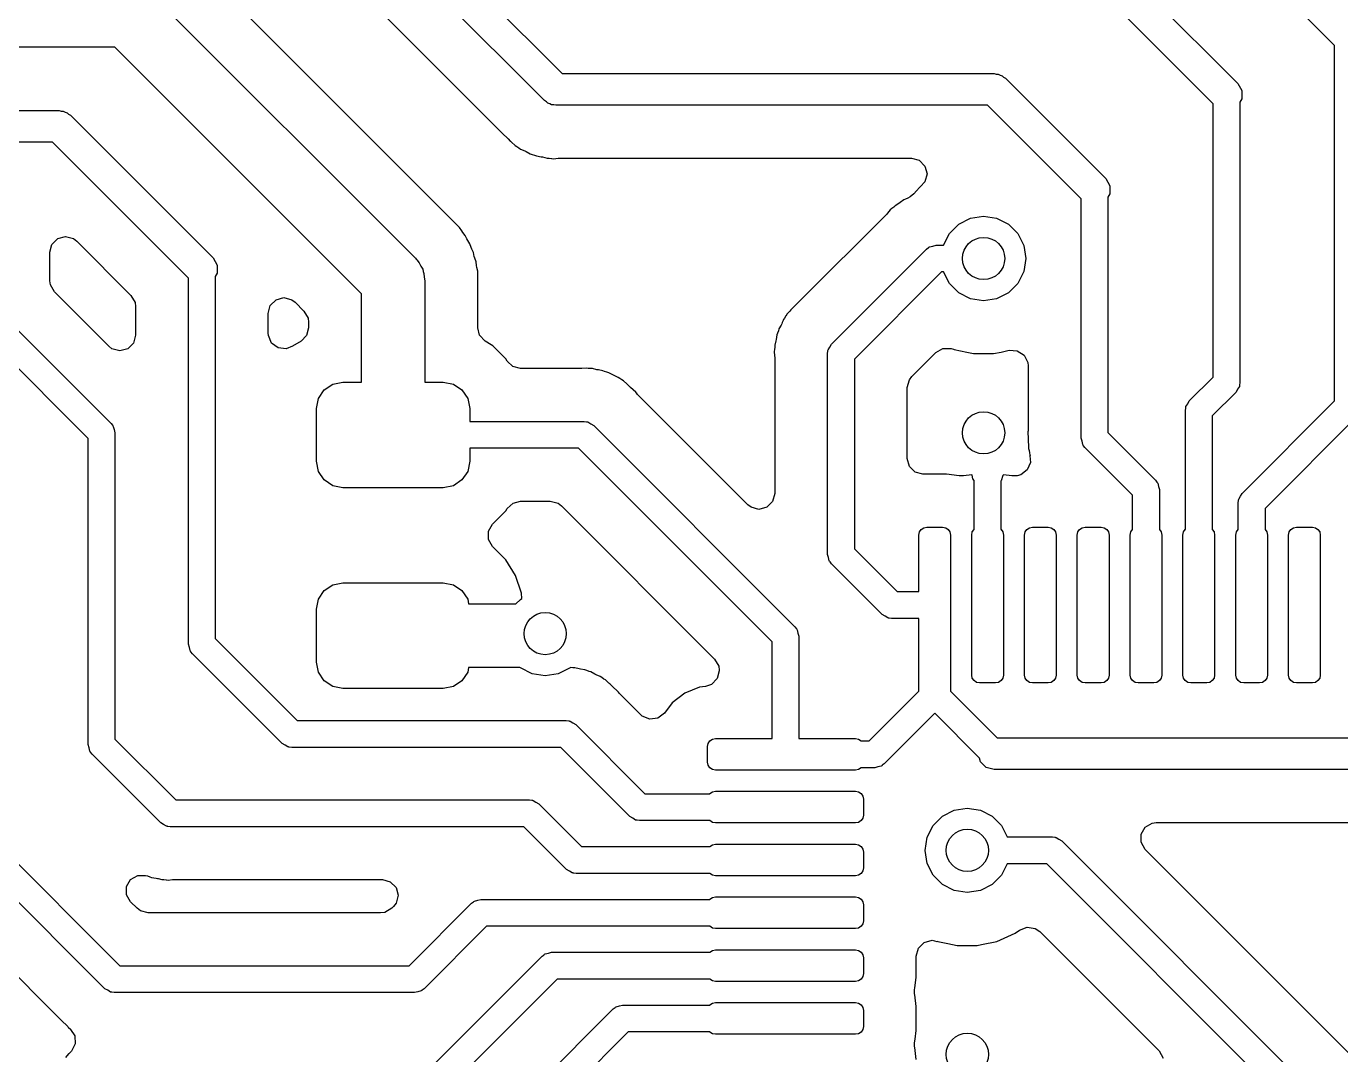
# Model space of a CAD drawing. Extents: x 44 to 146, y -87 to -25.
# Drawn here: x 86.09 to 98.53, y -49.63 to -39.9 of the extents above; entities that cross this region are included whole.
import ezdxf

# ---------------------------------------------------------------- set-up
doc = ezdxf.new("R2010")
doc.units = 0
doc.layers.add('BLACK', color=7, linetype='CONTINUOUS')

msp = doc.modelspace()

# ---------------------------------------------------------------- linework, layer by layer
at = {"layer": 'BLACK', "linetype": 'CONTINUOUS'}
for p, q in [((87.4, -36.587868), (91.162132, -40.35)), ((90.993934, -40.606066), (87.143934, -36.756066)), ((87.379858, -37.699804), (90.577615, -40.897561)), ((98.473, -40.085132), (96.637868, -38.25)), ((90.190217, -41.808139), (87.552263, -39.170185)), ((96.306066, -39.193934), (97.556066, -40.443934)), ((97.323, -40.635132), (96.137868, -39.45)), ((87.262132, -39.587868), (89.772532, -42.098268)), ((86.925736, -40.1), (85.2, -40.1)), ((89.2604, -42.434664), (86.925736, -40.1)), ((98.473, -43.447394), (98.473, -40.085132)), ((91.162132, -40.35), (95.25, -40.35)), ((95.25, -40.35), (95.269075, -40.355111)), ((95.269075, -40.355111), (95.288823, -40.355111)), ((95.288823, -40.355111), (95.305925, -40.364984)), ((95.305925, -40.364984), (95.325, -40.370096)), ((95.325, -40.370096), (95.338964, -40.38406)), ((95.338964, -40.38406), (95.356066, -40.393934)), ((95.356066, -40.393934), (96.306066, -41.343934)), ((97.556066, -40.443934), (97.594889, -40.511177)), ((97.594889, -40.511177), (97.594889, -40.588823)), ((91.011035, -40.615939), (90.993934, -40.606066)), ((91.025, -40.629904), (91.011035, -40.615939)), ((91.044074, -40.635015), (91.025, -40.629904)), ((91.061177, -40.644889), (91.044074, -40.635015)), ((91.080925, -40.644889), (91.061177, -40.644889)), ((91.1, -40.65), (91.080925, -40.644889)), ((95.187868, -40.65), (91.1, -40.65)), ((96.073, -41.535132), (95.187868, -40.65)), ((97.323, -43.222394), (97.323, -40.635132)), ((97.594889, -40.588823), (97.577, -40.619807)), ((97.577, -40.619807), (97.577, -43.275)), ((83.962132, -40.7), (86.3988, -40.7)), ((86.3988, -40.7), (86.417875, -40.705111)), ((86.417875, -40.705111), (86.437623, -40.705111)), ((86.437623, -40.705111), (86.454725, -40.714984)), ((86.454725, -40.714984), (86.4738, -40.720096)), ((86.4738, -40.720096), (86.487764, -40.73406)), ((86.487764, -40.73406), (86.504866, -40.743934)), ((86.504866, -40.743934), (87.856066, -42.095134)), ((90.577615, -40.897561), (90.58842, -40.911047)), ((90.58842, -40.911047), (90.588821, -40.910716)), ((90.588821, -40.910716), (90.594794, -40.917936)), ((90.594794, -40.917936), (90.594797, -40.917939)), ((90.594797, -40.917939), (90.594798, -40.91794)), ((90.594798, -40.91794), (90.645553, -40.965602)), ((86.336668, -41), (83.9, -41)), ((87.623, -42.286332), (86.336668, -41)), ((90.645553, -40.965602), (90.648882, -40.968828)), ((90.648882, -40.968828), (90.668965, -40.988911)), ((90.668965, -40.988911), (90.668973, -40.988917)), ((90.668973, -40.988917), (90.668974, -40.988918)), ((90.668974, -40.988918), (90.671517, -40.990891)), ((90.671517, -40.990891), (90.682187, -41.000004)), ((90.682187, -41.000004), (90.714607, -41.030448)), ((90.714607, -41.030448), (90.731485, -41.039726)), ((90.731485, -41.039726), (90.751011, -41.052552)), ((90.751011, -41.052552), (90.766236, -41.064362)), ((90.766236, -41.064362), (90.807055, -41.082025)), ((90.807055, -41.082025), (90.819652, -41.088197)), ((90.819652, -41.088197), (90.858631, -41.109627)), ((90.858631, -41.109627), (90.877284, -41.114416)), ((90.877284, -41.114416), (90.899408, -41.12199)), ((90.899408, -41.12199), (90.917073, -41.129635)), ((90.917073, -41.129635), (90.961005, -41.136592)), ((90.961005, -41.136592), (90.974719, -41.139432)), ((90.974719, -41.139432), (91.017823, -41.1505)), ((91.017823, -41.1505), (91.03708, -41.1505)), ((91.03708, -41.1505), (91.060387, -41.152334)), ((91.060387, -41.152334), (91.064017, -41.152908)), ((91.064017, -41.152908), (91.079405, -41.155346)), ((91.079405, -41.155346), (91.123677, -41.15116)), ((91.123677, -41.15116), (91.137699, -41.1505)), ((91.137699, -41.1505), (94.466278, -41.1505)), ((94.466278, -41.1505), (94.540778, -41.170462)), ((94.540778, -41.170462), (94.595316, -41.225)), ((94.595316, -41.225), (94.615278, -41.2995)), ((94.615278, -41.2995), (94.595316, -41.374)), ((94.544129, -41.427111), (94.515599, -41.458797)), ((94.551246, -41.421941), (94.544129, -41.427111)), ((94.553859, -41.420042), (94.551246, -41.421941)), ((94.595316, -41.374), (94.553859, -41.420042)), ((96.306066, -41.343934), (96.344889, -41.411177)), ((96.344889, -41.411177), (96.344889, -41.488823)), ((94.395296, -41.545747), (94.360793, -41.570815)), ((94.412184, -41.539061), (94.395296, -41.545747)), ((94.433173, -41.528778), (94.412184, -41.539061)), ((94.45507, -41.515829), (94.433173, -41.528778)), ((94.489952, -41.487279), (94.45507, -41.515829)), ((94.515599, -41.458797), (94.489952, -41.487279)), ((96.073, -43.8), (96.073, -41.535132)), ((96.344889, -41.488823), (96.327, -41.519807)), ((96.327, -41.519807), (96.327, -43.747394)), ((94.230402, -41.682177), (93.416902, -42.495677)), ((94.239847, -41.671797), (94.230402, -41.682177)), ((94.267028, -41.638941), (94.239847, -41.671797)), ((94.26704, -41.63893), (94.267028, -41.638941)), ((94.28173, -41.628257), (94.26704, -41.63893)), ((94.2995, -41.61308), (94.28173, -41.628257)), ((94.312341, -41.600238), (94.2995, -41.61308)), ((94.349067, -41.578518), (94.312341, -41.600238)), ((94.360793, -41.570815), (94.349067, -41.578518)), ((90.19022, -41.808143), (90.190217, -41.808139)), ((90.20983, -41.839353), (90.19022, -41.808143)), ((94.826393, -41.864886), (94.914886, -41.776393)), ((94.914886, -41.776393), (95.026393, -41.719577)), ((95.026393, -41.719577), (95.15, -41.7)), ((95.15, -41.7), (95.273607, -41.719577)), ((95.273607, -41.719577), (95.385114, -41.776393)), ((95.385114, -41.776393), (95.473607, -41.864886)), ((86.330461, -41.966863), (86.384999, -41.912325)), ((86.384999, -41.912325), (86.459499, -41.892363)), ((86.459499, -41.892363), (86.533999, -41.912325)), ((86.533999, -41.912325), (86.564858, -41.936004)), ((90.2195, -41.852983), (90.20983, -41.839353)), ((90.242492, -41.881814), (90.2195, -41.852983)), ((90.258489, -41.915032), (90.242492, -41.881814)), ((90.266571, -41.929656), (90.258489, -41.915032)), ((90.286189, -41.960878), (90.266571, -41.929656)), ((94.771306, -41.973), (94.826393, -41.864886)), ((95.473607, -41.864886), (95.530423, -41.976393)), ((86.310499, -42.041363), (86.330461, -41.966863)), ((86.310499, -42.311362), (86.310499, -42.041363)), ((86.564858, -41.936004), (87.078859, -42.450005)), ((90.298368, -41.995685), (90.286189, -41.960878)), ((90.304759, -42.01111), (90.298368, -41.995685)), ((90.320758, -42.044333), (90.304759, -42.01111)), ((90.32076, -42.044339), (90.320757, -42.044333)), ((90.320757, -42.044333), (90.320758, -42.044333)), ((90.328967, -42.080299), (90.32076, -42.044339)), ((93.710197, -42.910197), (94.610197, -42.010198)), ((94.610197, -42.010198), (94.628354, -41.996605)), ((94.628354, -41.996605), (94.631339, -41.993161)), ((94.631339, -41.993161), (94.633998, -41.99238)), ((94.633998, -41.99238), (94.639135, -41.988535)), ((94.639135, -41.988535), (94.669843, -41.981854)), ((94.669843, -41.981854), (94.7, -41.973)), ((94.7, -41.973), (94.771306, -41.973)), ((95.530423, -41.976393), (95.55, -42.1)), ((87.856066, -42.095134), (87.894889, -42.162377)), ((87.894889, -42.162377), (87.894889, -42.240023)), ((89.772532, -42.098268), (89.778756, -42.105764)), ((89.778756, -42.105764), (89.782103, -42.108291)), ((89.782103, -42.108291), (89.78576, -42.114197)), ((89.78576, -42.114197), (89.8079, -42.140859)), ((89.8079, -42.140859), (89.821899, -42.172565)), ((89.821899, -42.172565), (89.840142, -42.202028)), ((90.333588, -42.096336), (90.328967, -42.080299)), ((90.345768, -42.131145), (90.333588, -42.096336)), ((90.349601, -42.165167), (90.345768, -42.131145)), ((90.349896, -42.167785), (90.349601, -42.165167)), ((90.352693, -42.184251), (90.349896, -42.167785)), ((95.55, -42.1), (95.530423, -42.223607)), ((87.623, -45.75), (87.623, -42.286332)), ((87.894889, -42.240023), (87.877, -42.271007)), ((87.877, -42.271007), (87.877, -45.697394)), ((89.840142, -42.202028), (89.843984, -42.222582)), ((89.843984, -42.222582), (89.852432, -42.241715)), ((89.852432, -42.241715), (89.854032, -42.276335)), ((89.854032, -42.276335), (89.8604, -42.3104)), ((90.3609, -42.220206), (90.352693, -42.184251)), ((90.3609, -42.220209), (90.3609, -42.220206)), ((90.3609, -42.755028), (90.3609, -42.220209)), ((94.752605, -42.227), (93.927, -43.052605)), ((94.771306, -42.227), (94.752605, -42.227)), ((94.826393, -42.335114), (94.771306, -42.227)), ((95.530423, -42.223607), (95.473607, -42.335114)), ((86.315576, -42.349926), (86.310499, -42.311362)), ((86.35414, -42.416721), (86.315576, -42.349926)), ((86.868141, -42.930722), (86.35414, -42.416721)), ((89.8604, -42.3104), (89.8604, -43.2692)), ((94.914886, -42.423607), (94.826393, -42.335114)), ((95.026393, -42.480423), (94.914886, -42.423607)), ((95.385114, -42.423607), (95.273607, -42.480423)), ((95.473607, -42.335114), (95.385114, -42.423607)), ((87.078859, -42.450005), (87.117423, -42.5168)), ((87.117423, -42.5168), (87.1225, -42.555364)), ((87.1225, -42.555364), (87.1225, -42.825363)), ((88.3775, -42.619296), (88.397462, -42.544796)), ((88.397462, -42.544796), (88.452, -42.490258)), ((88.452, -42.490258), (88.5265, -42.470296)), ((88.5265, -42.470296), (88.601, -42.490258)), ((88.601, -42.490258), (88.631859, -42.513937)), ((88.631859, -42.513937), (88.716259, -42.598337)), ((89.2604, -43.2692), (89.2604, -42.434664)), ((93.396837, -42.51266), (93.350907, -42.561569)), ((93.404059, -42.506686), (93.396837, -42.51266)), ((93.416902, -42.495677), (93.403702, -42.506254)), ((93.403702, -42.506254), (93.404059, -42.506686)), ((95.15, -42.5), (95.026393, -42.480423)), ((95.273607, -42.480423), (95.15, -42.5)), ((85.864803, -42.635197), (86.889803, -43.660198)), ((88.3775, -42.807893), (88.3775, -42.619296)), ((88.716259, -42.598337), (88.754823, -42.665132)), ((88.754823, -42.665132), (88.7599, -42.703696)), ((93.255593, -42.678035), (93.251701, -42.68703)), ((93.266722, -42.663688), (93.255593, -42.678035)), ((93.279556, -42.644151), (93.266722, -42.663688)), ((93.280751, -42.641978), (93.279556, -42.644151)), ((93.288307, -42.628233), (93.280751, -42.641978)), ((93.291329, -42.625013), (93.288307, -42.628233)), ((93.317508, -42.597136), (93.291329, -42.625013)), ((93.326611, -42.586479), (93.317508, -42.597136)), ((93.32837, -42.584211), (93.326611, -42.586479)), ((93.347657, -42.564923), (93.32837, -42.584211)), ((93.350907, -42.561569), (93.347657, -42.564923)), ((88.7599, -42.755028), (88.739938, -42.829528)), ((88.7599, -42.703696), (88.7599, -42.755028)), ((90.37875, -42.825743), (90.3609, -42.755028)), ((93.207411, -42.784756), (93.199841, -42.806865)), ((93.211928, -42.767165), (93.207411, -42.784756)), ((93.232479, -42.729783), (93.211928, -42.767165)), ((93.238654, -42.717179), (93.232479, -42.729783)), ((93.243492, -42.706), (93.238654, -42.717179)), ((93.251701, -42.68703), (93.243492, -42.706)), ((87.102538, -42.899863), (87.048, -42.954401)), ((87.1225, -42.825363), (87.102538, -42.899863)), ((88.379072, -42.829479), (88.3775, -42.807893)), ((88.409616, -42.900301), (88.379072, -42.829479)), ((88.47148, -42.946362), (88.409616, -42.900301)), ((88.608312, -42.929346), (88.548086, -42.955321)), ((88.609359, -42.931043), (88.608312, -42.929346)), ((88.689122, -42.881844), (88.609359, -42.931043)), ((88.739938, -42.829528), (88.689122, -42.881844)), ((90.431678, -42.881844), (90.37875, -42.825743)), ((90.490047, -42.917847), (90.431678, -42.881844)), ((90.504056, -42.926488), (90.490047, -42.917847)), ((90.566785, -42.989217), (90.504056, -42.926488)), ((93.183107, -42.879411), (93.1725, -42.920725)), ((93.1725, -42.920725), (93.1725, -42.938887)), ((93.185952, -42.865673), (93.183107, -42.879411)), ((93.192625, -42.823543), (93.185952, -42.865673)), ((93.192627, -42.823536), (93.192625, -42.823543)), ((93.199841, -42.806865), (93.192627, -42.823536)), ((93.695134, -42.937782), (93.710197, -42.910197)), ((86.673, -43.802605), (85.81, -42.939605)), ((86.899, -42.954401), (86.868141, -42.930722)), ((86.9735, -42.974363), (86.899, -42.954401)), ((87.048, -42.954401), (86.9735, -42.974363)), ((88.548086, -42.955321), (88.47148, -42.946362)), ((90.628112, -43.050544), (90.566785, -42.989217)), ((90.64068, -43.07092), (90.628112, -43.050544)), ((93.170666, -42.962193), (93.167825, -42.980132)), ((93.167825, -42.980132), (93.171839, -43.022594)), ((93.1725, -42.938887), (93.170666, -42.962193)), ((93.171839, -43.022594), (93.1725, -43.036616)), ((93.1725, -43.036616), (93.1725, -44.325363)), ((93.673, -43), (93.676227, -42.977547)), ((93.673, -44.9), (93.673, -43)), ((93.675903, -42.973004), (93.67723, -42.970572)), ((93.676227, -42.977547), (93.675903, -42.973004)), ((93.67723, -42.970572), (93.678144, -42.96422)), ((93.678144, -42.96422), (93.695134, -42.937782)), ((93.927, -43.052605), (93.927, -44.847394)), ((94.471138, -43.21628), (94.698201, -42.989216)), ((94.698201, -42.989216), (94.764996, -42.950653)), ((94.764996, -42.950653), (94.842124, -42.950653)), ((94.842124, -42.950653), (94.864161, -42.958456)), ((94.864161, -42.958456), (94.870197, -42.961144)), ((94.870197, -42.961144), (94.990438, -42.986701)), ((94.990438, -42.986701), (95.055352, -43.0005)), ((95.055352, -43.0005), (95.055354, -43.0005)), ((95.055354, -43.0005), (95.244648, -43.0005)), ((95.244648, -43.0005), (95.315174, -42.985508)), ((95.315174, -42.985508), (95.392522, -42.969068)), ((95.392522, -42.969068), (95.469543, -42.973104)), ((95.469543, -42.973104), (95.534228, -43.015111)), ((95.534228, -43.015111), (95.569244, -43.083833)), ((90.692997, -43.121738), (90.64068, -43.07092)), ((90.767497, -43.1417), (90.692997, -43.121738)), ((91.332583, -43.1417), (90.767497, -43.1417)), ((91.346605, -43.141039), (91.332583, -43.1417)), ((91.389067, -43.137025), (91.346605, -43.141039)), ((91.407006, -43.139866), (91.389067, -43.137025)), ((91.430313, -43.1417), (91.407006, -43.139866)), ((91.448472, -43.1417), (91.430313, -43.1417)), ((91.48979, -43.152308), (91.448472, -43.1417)), ((91.503531, -43.155153), (91.48979, -43.152308)), ((91.545652, -43.161824), (91.503531, -43.155153)), ((91.545661, -43.161827), (91.545652, -43.161824)), ((91.562327, -43.169039), (91.545661, -43.161827)), ((91.584443, -43.176611), (91.562327, -43.169039)), ((91.602033, -43.181127), (91.584443, -43.176611)), ((95.569244, -43.083833), (95.5725, -43.114812)), ((95.5725, -43.114812), (95.5725, -43.714273)), ((88.908623, -43.342423), (88.989729, -43.28823)), ((88.989729, -43.28823), (89.0854, -43.2692)), ((89.0854, -43.2692), (89.2604, -43.2692)), ((89.8604, -43.2692), (90.0354, -43.2692)), ((90.0354, -43.2692), (90.131071, -43.28823)), ((90.131071, -43.28823), (90.212177, -43.342423)), ((91.602035, -43.181128), (91.602033, -43.181127)), ((91.639414, -43.201678), (91.602035, -43.181128)), ((91.652006, -43.207847), (91.639414, -43.201678)), ((91.691162, -43.224792), (91.652006, -43.207847)), ((91.705509, -43.235921), (91.691162, -43.224792)), ((91.72505, -43.248756), (91.705509, -43.235921)), ((91.740965, -43.257505), (91.72505, -43.248756)), ((91.772057, -43.286703), (91.740965, -43.257505)), ((91.782736, -43.295824), (91.772057, -43.286703)), ((91.784995, -43.297576), (91.782736, -43.295824)), ((91.804287, -43.316868), (91.784995, -43.297576)), ((94.4275, -43.321636), (94.447462, -43.247136)), ((94.447462, -43.247136), (94.471138, -43.21628)), ((97.097697, -43.447697), (97.323, -43.222394)), ((97.574097, -43.301996), (97.572769, -43.304427)), ((97.577, -43.275), (97.573772, -43.297452)), ((97.573772, -43.297452), (97.574097, -43.301996)), ((88.8354, -43.5192), (88.85443, -43.423529)), ((88.85443, -43.423529), (88.908623, -43.342423)), ((90.212177, -43.342423), (90.26637, -43.423529)), ((90.26637, -43.423529), (90.2854, -43.5192)), ((91.807647, -43.320124), (91.804287, -43.316868)), ((91.85654, -43.366038), (91.807647, -43.320124)), ((91.856541, -43.36604), (91.85654, -43.366038)), ((91.862519, -43.373265), (91.856541, -43.36604)), ((91.862952, -43.372906), (91.862519, -43.373265)), ((91.873527, -43.386108), (91.862952, -43.372906)), ((92.918141, -44.430722), (91.873527, -43.386108)), ((94.4275, -43.9925), (94.4275, -43.321636)), ((97.539803, -43.364803), (97.3145, -43.590106)), ((97.554865, -43.337217), (97.539803, -43.364803)), ((97.571856, -43.31078), (97.554865, -43.337217)), ((97.572769, -43.304427), (97.571856, -43.31078)), ((88.8354, -44.0192), (88.8354, -43.5192)), ((90.2854, -43.5192), (90.2854, -43.6422)), ((97.0605, -43.5375), (97.063727, -43.515047)), ((97.0605, -44.663276), (97.0605, -43.5375)), ((97.063403, -43.510504), (97.06473, -43.508072)), ((97.063727, -43.515047), (97.063403, -43.510504)), ((97.06473, -43.508072), (97.065644, -43.50172)), ((97.065644, -43.50172), (97.082634, -43.475282)), ((97.082634, -43.475282), (97.097697, -43.447697)), ((97.597697, -44.322697), (98.473, -43.447394)), ((86.889803, -43.660198), (86.903396, -43.678356)), ((90.2854, -43.6422), (91.3692, -43.6422)), ((91.3692, -43.6422), (91.391652, -43.645427)), ((91.391652, -43.645427), (91.396196, -43.645103)), ((91.396196, -43.645103), (91.398627, -43.64643)), ((91.398627, -43.64643), (91.40498, -43.647344)), ((91.40498, -43.647344), (91.431417, -43.664334)), ((91.431417, -43.664334), (91.459003, -43.679397)), ((97.3145, -43.590106), (97.3145, -44.663276)), ((98.689803, -43.589802), (97.8145, -44.465105)), ((86.903396, -43.678356), (86.906839, -43.681339)), ((86.906839, -43.681339), (86.907619, -43.683996)), ((86.907619, -43.683996), (86.911466, -43.689135)), ((86.911466, -43.689135), (86.918147, -43.71985)), ((86.918147, -43.71985), (86.927, -43.75)), ((86.927, -43.75), (86.927, -46.647394)), ((91.459003, -43.679397), (93.364802, -45.585197)), ((95.571202, -43.731143), (95.57032, -43.740472)), ((95.57032, -43.740472), (95.572427, -43.807535)), ((95.5725, -43.714273), (95.570643, -43.73109)), ((95.570643, -43.73109), (95.571202, -43.731143)), ((96.081854, -43.830156), (96.073, -43.8)), ((96.327, -43.747394), (96.777302, -44.197697)), ((86.673, -46.7), (86.673, -43.802605)), ((91.316594, -43.8962), (90.2854, -43.8962)), ((90.2854, -43.8962), (90.2854, -44.0192)), ((93.148, -45.727605), (91.316594, -43.8962)), ((95.572427, -43.807535), (95.5725, -43.812214)), ((95.5725, -43.812214), (95.5725, -43.839468)), ((95.5725, -43.839468), (95.572501, -43.839485)), ((95.572501, -43.839485), (95.57286, -43.84233)), ((95.57286, -43.84233), (95.573958, -43.8563)), ((95.573958, -43.8563), (95.575298, -43.89894)), ((95.575298, -43.89894), (95.580368, -43.916391)), ((95.580368, -43.916391), (95.585108, -43.939282)), ((96.088535, -43.860865), (96.081854, -43.830156)), ((96.09238, -43.866001), (96.088535, -43.860865)), ((96.093161, -43.868661), (96.09238, -43.866001)), ((96.096604, -43.871644), (96.093161, -43.868661)), ((96.110197, -43.889803), (96.096604, -43.871644)), ((96.5605, -44.340105), (96.110197, -43.889803)), ((88.85443, -44.114871), (88.8354, -44.0192)), ((90.2854, -44.0192), (90.26637, -44.114871)), ((94.447462, -44.067), (94.4275, -43.9925)), ((95.594613, -44.029767), (95.563985, -44.100553)), ((95.585108, -43.939282), (95.587384, -43.957293)), ((95.589716, -43.966375), (95.587345, -43.966983)), ((95.587345, -43.966983), (95.594613, -44.029767)), ((95.587384, -43.957293), (95.587385, -43.957296)), ((95.587385, -43.957296), (95.589716, -43.966375)), ((88.908623, -44.195977), (88.85443, -44.114871)), ((90.26637, -44.114871), (90.212177, -44.195977)), ((94.502, -44.121538), (94.447462, -44.067)), ((94.5765, -44.1415), (94.502, -44.121538)), ((94.80022, -44.1415), (94.5765, -44.1415)), ((94.800225, -44.1415), (94.80022, -44.1415)), ((94.919967, -44.157264), (94.800225, -44.1415)), ((94.958863, -44.157264), (94.919967, -44.157264)), ((95.0375, -44.146911), (94.958863, -44.157264)), ((95.041786, -44.15067), (95.0375, -44.146911)), ((95.048854, -44.186183), (95.041786, -44.15067)), ((95.331273, -44.152371), (95.317538, -44.203635)), ((95.337499, -44.146911), (95.331273, -44.152371)), ((95.416133, -44.157264), (95.337499, -44.146911)), ((95.45503, -44.157264), (95.416133, -44.157264)), ((95.466659, -44.155733), (95.45503, -44.157264)), ((95.502067, -44.146542), (95.466659, -44.155733)), ((95.563985, -44.100553), (95.502067, -44.146542)), ((88.989729, -44.25017), (88.908623, -44.195977)), ((89.0854, -44.2692), (88.989729, -44.25017)), ((90.0354, -44.2692), (89.0854, -44.2692)), ((90.131071, -44.25017), (90.0354, -44.2692)), ((90.212177, -44.195977), (90.131071, -44.25017)), ((95.0605, -44.201353), (95.048854, -44.186183)), ((95.0605, -44.663276), (95.0605, -44.201353)), ((95.317538, -44.203635), (95.3145, -44.207098)), ((95.3145, -44.207098), (95.3145, -44.663276)), ((96.777302, -44.197697), (96.790894, -44.215854)), ((96.790894, -44.215854), (96.794339, -44.218839)), ((96.794339, -44.218839), (96.795119, -44.221498)), ((96.795119, -44.221498), (96.798965, -44.226635)), ((96.798965, -44.226635), (96.805645, -44.257343)), ((96.805645, -44.257343), (96.8145, -44.2875)), ((96.8145, -44.2875), (96.8145, -44.663276)), ((90.64068, -44.46748), (90.69678, -44.414551)), ((90.69678, -44.414551), (90.767497, -44.3967)), ((90.767497, -44.3967), (91.047563, -44.3967)), ((91.047563, -44.3967), (91.122063, -44.416662)), ((91.122063, -44.416662), (91.152922, -44.440341)), ((93.152538, -44.399863), (93.098, -44.454401)), ((93.1725, -44.325363), (93.152538, -44.399863)), ((96.5605, -44.663276), (96.5605, -44.340105)), ((97.5605, -44.4125), (97.563727, -44.390047)), ((97.5605, -44.663276), (97.5605, -44.4125)), ((97.563403, -44.385504), (97.56473, -44.383072)), ((97.563727, -44.390047), (97.563403, -44.385504)), ((97.56473, -44.383072), (97.565644, -44.37672)), ((97.565644, -44.37672), (97.582634, -44.350282)), ((97.582634, -44.350282), (97.597697, -44.322697)), ((90.560743, -44.555225), (90.628112, -44.487856)), ((90.628112, -44.487856), (90.64068, -44.46748)), ((91.152922, -44.440341), (92.603859, -45.891278)), ((92.949, -44.454401), (92.918141, -44.430722)), ((93.0235, -44.474363), (92.949, -44.454401)), ((93.098, -44.454401), (93.0235, -44.474363)), ((97.8145, -44.465105), (97.8145, -44.663276)), ((90.463209, -44.68099), (90.501773, -44.614195)), ((90.501773, -44.614195), (90.560743, -44.555225)), ((94.543209, -44.688299), (94.559467, -44.663967)), ((94.559467, -44.663967), (94.583799, -44.647709)), ((94.583799, -44.647709), (94.6125, -44.642)), ((94.6125, -44.642), (94.7625, -44.642)), ((94.7625, -44.642), (94.791201, -44.647709)), ((94.791201, -44.647709), (94.815533, -44.663967)), ((94.815533, -44.663967), (94.831791, -44.688299)), ((95.043209, -44.688299), (95.059467, -44.663967)), ((95.059467, -44.663967), (95.0605, -44.663276)), ((95.3145, -44.663276), (95.315533, -44.663967)), ((95.315533, -44.663967), (95.331791, -44.688299)), ((95.543209, -44.688299), (95.559467, -44.663967)), ((95.559467, -44.663967), (95.583799, -44.647709)), ((95.583799, -44.647709), (95.6125, -44.642)), ((95.6125, -44.642), (95.7625, -44.642)), ((95.7625, -44.642), (95.791201, -44.647709)), ((95.791201, -44.647709), (95.815533, -44.663967)), ((95.815533, -44.663967), (95.831791, -44.688299)), ((96.043209, -44.688299), (96.059467, -44.663967)), ((96.059467, -44.663967), (96.083799, -44.647709)), ((96.083799, -44.647709), (96.1125, -44.642)), ((96.1125, -44.642), (96.2625, -44.642)), ((96.2625, -44.642), (96.291201, -44.647709)), ((96.291201, -44.647709), (96.315533, -44.663967)), ((96.315533, -44.663967), (96.331791, -44.688299)), ((96.543209, -44.688299), (96.559467, -44.663967)), ((96.559467, -44.663967), (96.5605, -44.663276)), ((96.8145, -44.663276), (96.815533, -44.663967)), ((96.815533, -44.663967), (96.831791, -44.688299)), ((97.043209, -44.688299), (97.059467, -44.663967)), ((97.059467, -44.663967), (97.0605, -44.663276)), ((97.3145, -44.663276), (97.315533, -44.663967)), ((97.315533, -44.663967), (97.331791, -44.688299)), ((97.543209, -44.688299), (97.559467, -44.663967)), ((97.559467, -44.663967), (97.5605, -44.663276)), ((97.8145, -44.663276), (97.815533, -44.663967)), ((97.815533, -44.663967), (97.831791, -44.688299)), ((98.043209, -44.688299), (98.059467, -44.663967)), ((98.059467, -44.663967), (98.083799, -44.647709)), ((98.083799, -44.647709), (98.1125, -44.642)), ((98.1125, -44.642), (98.2625, -44.642)), ((98.2625, -44.642), (98.291201, -44.647709)), ((98.291201, -44.647709), (98.315533, -44.663967)), ((98.315533, -44.663967), (98.331791, -44.688299)), ((90.463209, -44.758118), (90.463209, -44.68099)), ((90.501773, -44.824913), (90.463209, -44.758118)), ((94.5375, -44.717), (94.543209, -44.688299)), ((94.5375, -45.2525), (94.5375, -44.717)), ((94.831791, -44.688299), (94.8375, -44.717)), ((94.8375, -44.717), (94.8375, -45.3795)), ((95.0375, -44.717), (95.043209, -44.688299)), ((95.0375, -46.042), (95.0375, -44.717)), ((95.331791, -44.688299), (95.3375, -44.717)), ((95.3375, -44.717), (95.3375, -46.042)), ((95.5375, -44.717), (95.543209, -44.688299)), ((95.5375, -46.042), (95.5375, -44.717)), ((95.831791, -44.688299), (95.8375, -44.717)), ((95.8375, -44.717), (95.8375, -46.042)), ((96.0375, -44.717), (96.043209, -44.688299)), ((96.0375, -46.042), (96.0375, -44.717)), ((96.331791, -44.688299), (96.3375, -44.717)), ((96.3375, -44.717), (96.3375, -46.042)), ((96.5375, -44.717), (96.543209, -44.688299)), ((96.5375, -46.042), (96.5375, -44.717)), ((96.831791, -44.688299), (96.8375, -44.717)), ((96.8375, -44.717), (96.8375, -46.042)), ((97.0375, -44.717), (97.043209, -44.688299)), ((97.0375, -46.042), (97.0375, -44.717)), ((97.331791, -44.688299), (97.3375, -44.717)), ((97.3375, -44.717), (97.3375, -46.042)), ((97.5375, -44.717), (97.543209, -44.688299)), ((97.5375, -46.042), (97.5375, -44.717)), ((97.831791, -44.688299), (97.8375, -44.717)), ((97.8375, -44.717), (97.8375, -46.042)), ((98.0375, -44.717), (98.043209, -44.688299)), ((98.0375, -46.042), (98.0375, -44.717)), ((98.331791, -44.688299), (98.3375, -44.717)), ((98.3375, -44.717), (98.3375, -46.042)), ((90.627719, -44.950859), (90.501773, -44.824913)), ((93.681854, -44.930156), (93.673, -44.9)), ((93.927, -44.847394), (94.332105, -45.2525)), ((90.719757, -45.100078), (90.627719, -44.950859)), ((93.688535, -44.960865), (93.681854, -44.930156)), ((93.69238, -44.966001), (93.688535, -44.960865)), ((93.693161, -44.968661), (93.69238, -44.966001)), ((93.696604, -44.971644), (93.693161, -44.968661)), ((93.710197, -44.989803), (93.696604, -44.971644)), ((94.189697, -45.469302), (93.710197, -44.989803)), ((90.774905, -45.266503), (90.719757, -45.100078)), ((88.85443, -45.323529), (88.908623, -45.242423)), ((88.908623, -45.242423), (88.989729, -45.18823)), ((88.989729, -45.18823), (89.0854, -45.1692)), ((89.0854, -45.1692), (90.0354, -45.1692)), ((90.0354, -45.1692), (90.131071, -45.18823)), ((90.131071, -45.18823), (90.212177, -45.242423)), ((90.212177, -45.242423), (90.26637, -45.323529)), ((90.780224, -45.318577), (90.774905, -45.266503)), ((94.332105, -45.2525), (94.5375, -45.2525)), ((88.8354, -45.4192), (88.85443, -45.323529)), ((90.26637, -45.323529), (90.275454, -45.3692)), ((90.275454, -45.3692), (90.722079, -45.3692)), ((90.722079, -45.3692), (90.764886, -45.326393)), ((90.764886, -45.326393), (90.780224, -45.318577)), ((94.8375, -45.3795), (94.8375, -46.194694)), ((88.8354, -45.9192), (88.8354, -45.4192)), ((94.217276, -45.484361), (94.189697, -45.469302)), ((94.24372, -45.501356), (94.217276, -45.484361)), ((94.250072, -45.502269), (94.24372, -45.501356)), ((94.252504, -45.503597), (94.250072, -45.502269)), ((94.257047, -45.503272), (94.252504, -45.503597)), ((94.2795, -45.5065), (94.257047, -45.503272)), ((94.5375, -45.5065), (94.2795, -45.5065)), ((94.5375, -46.194694), (94.5375, -45.5065)), ((93.364802, -45.585197), (93.378394, -45.603354)), ((93.378394, -45.603354), (93.381839, -45.606339)), ((93.381839, -45.606339), (93.382619, -45.608998)), ((93.382619, -45.608998), (93.386465, -45.614135)), ((93.386465, -45.614135), (93.393145, -45.644843)), ((93.393145, -45.644843), (93.402, -45.675)), ((87.631854, -45.780156), (87.623, -45.75)), ((87.638535, -45.810865), (87.631854, -45.780156)), ((87.877, -45.697394), (88.652605, -46.473)), ((93.148, -46.642), (93.148, -45.727605)), ((93.402, -45.675), (93.402, -46.642)), ((87.64238, -45.816001), (87.638535, -45.810865)), ((87.643161, -45.818661), (87.64238, -45.816001)), ((87.646604, -45.821644), (87.643161, -45.818661)), ((87.660197, -45.839803), (87.646604, -45.821644)), ((88.510198, -46.689803), (87.660197, -45.839803)), ((92.603859, -45.891278), (92.642423, -45.958073)), ((88.85443, -46.014871), (88.8354, -45.9192)), ((88.908623, -46.095977), (88.85443, -46.014871)), ((90.26637, -46.014871), (90.212177, -46.095977)), ((90.275454, -45.9692), (90.26637, -46.014871)), ((90.760479, -45.9692), (90.275454, -45.9692)), ((90.764886, -45.973607), (90.760479, -45.9692)), ((90.876393, -46.030423), (90.764886, -45.973607)), ((91, -46.05), (90.876393, -46.030423)), ((91.123607, -46.030423), (91, -46.05)), ((91.235114, -45.973607), (91.123607, -46.030423)), ((91.238036, -45.970684), (91.235114, -45.973607)), ((91.261113, -45.9725), (91.238036, -45.970684)), ((91.279272, -45.9725), (91.261113, -45.9725)), ((91.32059, -45.983108), (91.279272, -45.9725)), ((91.334331, -45.985953), (91.32059, -45.983108)), ((91.376452, -45.992624), (91.334331, -45.985953)), ((91.376461, -45.992627), (91.376452, -45.992624)), ((91.393127, -45.999839), (91.376461, -45.992627)), ((91.415243, -46.007411), (91.393127, -45.999839)), ((91.432833, -46.011927), (91.415243, -46.007411)), ((91.432835, -46.011928), (91.432833, -46.011927)), ((91.470214, -46.032478), (91.432835, -46.011928)), ((91.482806, -46.038647), (91.470214, -46.032478)), ((91.521962, -46.055592), (91.482806, -46.038647)), ((92.6475, -46.001256), (92.627538, -46.075756)), ((92.642423, -45.958073), (92.6475, -45.996637)), ((92.6475, -45.996637), (92.6475, -46.001256)), ((88.989729, -46.15017), (88.908623, -46.095977)), ((89.0854, -46.1692), (88.989729, -46.15017)), ((90.131071, -46.15017), (90.0354, -46.1692)), ((90.212177, -46.095977), (90.131071, -46.15017)), ((91.536309, -46.066721), (91.521962, -46.055592)), ((91.55585, -46.079556), (91.536309, -46.066721)), ((91.571765, -46.088305), (91.55585, -46.079556)), ((91.602857, -46.117503), (91.571765, -46.088305)), ((91.613536, -46.126624), (91.602857, -46.117503)), ((91.615795, -46.128376), (91.613536, -46.126624)), ((91.635087, -46.147668), (91.615795, -46.128376)), ((91.638447, -46.150924), (91.635087, -46.147668)), ((91.68734, -46.196838), (91.638447, -46.150924)), ((92.462266, -46.156311), (92.322267, -46.2143)), ((92.517949, -46.148981), (92.462266, -46.156311)), ((92.573, -46.130294), (92.517949, -46.148981)), ((92.627538, -46.075756), (92.573, -46.130294)), ((95.043209, -46.070701), (95.0375, -46.042)), ((95.059467, -46.095033), (95.043209, -46.070701)), ((95.083799, -46.111291), (95.059467, -46.095033)), ((95.1125, -46.117), (95.083799, -46.111291)), ((95.2625, -46.117), (95.1125, -46.117)), ((95.291201, -46.111291), (95.2625, -46.117)), ((95.315533, -46.095033), (95.291201, -46.111291)), ((95.331791, -46.070701), (95.315533, -46.095033)), ((95.3375, -46.042), (95.331791, -46.070701)), ((95.543209, -46.070701), (95.5375, -46.042)), ((95.559467, -46.095033), (95.543209, -46.070701)), ((95.583799, -46.111291), (95.559467, -46.095033)), ((95.6125, -46.117), (95.583799, -46.111291)), ((95.7625, -46.117), (95.6125, -46.117)), ((95.791201, -46.111291), (95.7625, -46.117)), ((95.815533, -46.095033), (95.791201, -46.111291)), ((95.831791, -46.070701), (95.815533, -46.095033)), ((95.8375, -46.042), (95.831791, -46.070701)), ((96.043209, -46.070701), (96.0375, -46.042)), ((96.059467, -46.095033), (96.043209, -46.070701)), ((96.083799, -46.111291), (96.059467, -46.095033)), ((96.1125, -46.117), (96.083799, -46.111291)), ((96.2625, -46.117), (96.1125, -46.117)), ((96.291201, -46.111291), (96.2625, -46.117)), ((96.315533, -46.095033), (96.291201, -46.111291)), ((96.331791, -46.070701), (96.315533, -46.095033)), ((96.3375, -46.042), (96.331791, -46.070701)), ((96.543209, -46.070701), (96.5375, -46.042)), ((96.559467, -46.095033), (96.543209, -46.070701)), ((96.583799, -46.111291), (96.559467, -46.095033)), ((96.6125, -46.117), (96.583799, -46.111291)), ((96.7625, -46.117), (96.6125, -46.117)), ((96.791201, -46.111291), (96.7625, -46.117)), ((96.815533, -46.095033), (96.791201, -46.111291)), ((96.831791, -46.070701), (96.815533, -46.095033)), ((96.8375, -46.042), (96.831791, -46.070701)), ((97.043209, -46.070701), (97.0375, -46.042)), ((97.059467, -46.095033), (97.043209, -46.070701)), ((97.083799, -46.111291), (97.059467, -46.095033)), ((97.1125, -46.117), (97.083799, -46.111291)), ((97.2625, -46.117), (97.1125, -46.117)), ((97.291201, -46.111291), (97.2625, -46.117)), ((97.315533, -46.095033), (97.291201, -46.111291)), ((97.331791, -46.070701), (97.315533, -46.095033)), ((97.3375, -46.042), (97.331791, -46.070701)), ((97.543209, -46.070701), (97.5375, -46.042)), ((97.559467, -46.095033), (97.543209, -46.070701)), ((97.583799, -46.111291), (97.559467, -46.095033)), ((97.6125, -46.117), (97.583799, -46.111291)), ((97.7625, -46.117), (97.6125, -46.117)), ((97.791201, -46.111291), (97.7625, -46.117)), ((97.815533, -46.095033), (97.791201, -46.111291)), ((97.831791, -46.070701), (97.815533, -46.095033)), ((97.8375, -46.042), (97.831791, -46.070701)), ((98.043209, -46.070701), (98.0375, -46.042)), ((98.059467, -46.095033), (98.043209, -46.070701)), ((98.083799, -46.111291), (98.059467, -46.095033)), ((98.1125, -46.117), (98.083799, -46.111291)), ((98.2625, -46.117), (98.1125, -46.117)), ((98.291201, -46.111291), (98.2625, -46.117)), ((98.315533, -46.095033), (98.291201, -46.111291)), ((98.331791, -46.070701), (98.315533, -46.095033)), ((98.3375, -46.042), (98.331791, -46.070701)), ((90.0354, -46.1692), (89.0854, -46.1692)), ((91.687341, -46.19684), (91.68734, -46.196838)), ((91.693319, -46.204065), (91.687341, -46.19684)), ((91.693752, -46.203706), (91.693319, -46.204065)), ((91.704327, -46.216908), (91.693752, -46.203706)), ((91.904731, -46.417312), (91.704327, -46.216908)), ((92.322267, -46.214301), (92.202051, -46.306547)), ((92.322267, -46.2143), (92.322267, -46.214301)), ((94.067194, -46.665), (94.5375, -46.194694)), ((94.8375, -46.194694), (95.279605, -46.6368)), ((92.128298, -46.40266), (92.067108, -46.449612)), ((92.202046, -46.306552), (92.128298, -46.40266)), ((92.202051, -46.306547), (92.202046, -46.306552)), ((94.6875, -46.403905), (94.209603, -46.881803)), ((95.110836, -46.827241), (94.6875, -46.403905)), ((88.652605, -46.473), (91.2, -46.473)), ((91.2, -46.473), (91.222452, -46.476227)), ((91.222452, -46.476227), (91.226996, -46.475903)), ((91.226996, -46.475903), (91.229427, -46.47723)), ((91.229427, -46.47723), (91.23578, -46.478144)), ((91.23578, -46.478144), (91.262217, -46.495134)), ((91.262217, -46.495134), (91.289803, -46.510197)), ((91.289803, -46.510197), (91.944605, -47.165)), ((91.919383, -46.430161), (91.904731, -46.417312)), ((91.990639, -46.459678), (91.919383, -46.430161)), ((92.067108, -46.449612), (91.990639, -46.459678)), ((86.927, -46.647394), (87.502605, -47.223)), ((92.559467, -46.663967), (92.583799, -46.647709)), ((92.583799, -46.647709), (92.6125, -46.642)), ((92.6125, -46.642), (93.148, -46.642)), ((93.402, -46.642), (93.9375, -46.642)), ((93.9375, -46.642), (93.966201, -46.647709)), ((93.966201, -46.647709), (93.990533, -46.663967)), ((95.279605, -46.6368), (99.3648, -46.6368)), ((86.681854, -46.730156), (86.673, -46.7)), ((86.688535, -46.760865), (86.681854, -46.730156)), ((86.69238, -46.766001), (86.688535, -46.760865)), ((86.693161, -46.768661), (86.69238, -46.766001)), ((86.696604, -46.771644), (86.693161, -46.768661)), ((86.710197, -46.789803), (86.696604, -46.771644)), ((88.537783, -46.704866), (88.510198, -46.689803)), ((88.56422, -46.721856), (88.537783, -46.704866)), ((88.57057, -46.722768), (88.56422, -46.721856)), ((88.573004, -46.724098), (88.57057, -46.722768)), ((88.577552, -46.723772), (88.573004, -46.724098)), ((88.6, -46.727), (88.577552, -46.723772)), ((91.147394, -46.727), (88.6, -46.727)), ((91.802198, -47.381803), (91.147394, -46.727)), ((92.5375, -46.717), (92.543209, -46.688299)), ((92.5375, -46.867), (92.5375, -46.717)), ((92.543209, -46.688299), (92.559467, -46.663967)), ((93.990533, -46.663967), (93.991223, -46.665)), ((93.991223, -46.665), (94.067194, -46.665)), ((87.360198, -47.439803), (86.710197, -46.789803)), ((92.543209, -46.895701), (92.5375, -46.867)), ((92.559467, -46.920033), (92.543209, -46.895701)), ((94.149956, -46.910145), (94.1198, -46.919)), ((94.180665, -46.903465), (94.149956, -46.910145)), ((94.185801, -46.899619), (94.180665, -46.903465)), ((94.188461, -46.898839), (94.185801, -46.899619)), ((94.191444, -46.895395), (94.188461, -46.898839)), ((94.209603, -46.881803), (94.191444, -46.895395)), ((95.120096, -46.8618), (95.110836, -46.827241)), ((95.175, -46.916704), (95.120096, -46.8618)), ((92.583799, -46.936291), (92.559467, -46.920033)), ((92.6125, -46.942), (92.583799, -46.936291)), ((93.9375, -46.942), (92.6125, -46.942)), ((93.966201, -46.936291), (93.9375, -46.942)), ((93.990533, -46.920033), (93.966201, -46.936291)), ((93.991223, -46.919), (93.990533, -46.920033)), ((94.1198, -46.919), (93.991223, -46.919)), ((95.25, -46.9368), (95.175, -46.916704)), ((99.302668, -46.9368), (95.25, -46.9368)), ((85.279606, -47.1), (86.973005, -48.7934)), ((92.559467, -47.163967), (92.583799, -47.147709)), ((92.583799, -47.147709), (92.6125, -47.142)), ((92.6125, -47.142), (93.9375, -47.142)), ((93.9375, -47.142), (93.966201, -47.147709)), ((93.966201, -47.147709), (93.990533, -47.163967)), ((86.830598, -49.010203), (85.060197, -47.239803)), ((87.502605, -47.223), (90.85, -47.223)), ((90.85, -47.223), (90.872452, -47.226227)), ((90.872452, -47.226227), (90.876996, -47.225903)), ((90.876996, -47.225903), (90.879427, -47.22723)), ((90.879427, -47.22723), (90.88578, -47.228144)), ((90.88578, -47.228144), (90.912217, -47.245134)), ((90.912217, -47.245134), (90.939803, -47.260197)), ((90.939803, -47.260197), (91.344605, -47.665)), ((91.944605, -47.165), (92.558777, -47.165)), ((92.558777, -47.165), (92.559467, -47.163967)), ((93.990533, -47.163967), (94.006791, -47.188299)), ((94.006791, -47.188299), (94.0125, -47.217)), ((94.0125, -47.217), (94.0125, -47.367)), ((91.829779, -47.396863), (91.802198, -47.381803)), ((91.85622, -47.413856), (91.829779, -47.396863)), ((94.006791, -47.395701), (93.990533, -47.420033)), ((94.0125, -47.367), (94.006791, -47.395701)), ((94.672393, -47.466086), (94.760886, -47.377593)), ((94.760886, -47.377593), (94.872393, -47.320777)), ((94.872393, -47.320777), (94.996, -47.3012)), ((94.996, -47.3012), (95.119607, -47.320777)), ((95.119607, -47.320777), (95.231114, -47.377593)), ((95.231114, -47.377593), (95.319607, -47.466086)), ((87.387779, -47.454863), (87.360198, -47.439803)), ((87.41422, -47.471856), (87.387779, -47.454863)), ((87.420572, -47.472769), (87.41422, -47.471856)), ((87.423004, -47.474097), (87.420572, -47.472769)), ((87.427547, -47.473772), (87.423004, -47.474097)), ((87.45, -47.477), (87.427547, -47.473772)), ((90.797394, -47.477), (87.45, -47.477)), ((91.202197, -47.881802), (90.797394, -47.477)), ((91.862572, -47.414769), (91.85622, -47.413856)), ((91.865004, -47.416097), (91.862572, -47.414769)), ((91.869547, -47.415772), (91.865004, -47.416097)), ((91.892, -47.419), (91.869547, -47.415772)), ((92.558777, -47.419), (91.892, -47.419)), ((92.559467, -47.420033), (92.558777, -47.419)), ((92.583799, -47.436291), (92.559467, -47.420033)), ((92.6125, -47.442), (92.583799, -47.436291)), ((93.9375, -47.442), (92.6125, -47.442)), ((93.966201, -47.436291), (93.9375, -47.442)), ((93.990533, -47.420033), (93.966201, -47.436291)), ((94.615577, -47.577593), (94.672393, -47.466086)), ((95.319607, -47.466086), (95.374694, -47.5742)), ((96.640514, -47.547736), (96.679078, -47.480941)), ((96.679078, -47.480941), (96.745873, -47.442377)), ((96.745873, -47.442377), (96.784437, -47.4373)), ((96.784437, -47.4373), (99.033636, -47.4373)), ((84.756721, -47.64414), (86.416074, -49.303493)), ((92.559467, -47.663967), (92.583799, -47.647709)), ((92.583799, -47.647709), (92.6125, -47.642)), ((92.6125, -47.642), (93.9375, -47.642)), ((93.9375, -47.642), (93.966201, -47.647709)), ((93.966201, -47.647709), (93.990533, -47.663967)), ((94.596, -47.7012), (94.615577, -47.577593)), ((95.374694, -47.5742), (95.8012, -47.5742)), ((95.8012, -47.5742), (95.823652, -47.577427)), ((95.823652, -47.577427), (95.828196, -47.577103)), ((95.828196, -47.577103), (95.830627, -47.57843)), ((95.830627, -47.57843), (95.83698, -47.579344)), ((95.83698, -47.579344), (95.863417, -47.596334)), ((95.863417, -47.596334), (95.891003, -47.611397)), ((95.891003, -47.611397), (98.277303, -49.997698)), ((96.640514, -47.624864), (96.640514, -47.547736)), ((96.679078, -47.691659), (96.640514, -47.624864)), ((91.344605, -47.665), (92.558777, -47.665)), ((92.558777, -47.665), (92.559467, -47.663967)), ((93.990533, -47.663967), (94.006791, -47.688299)), ((94.006791, -47.688299), (94.0125, -47.717)), ((94.0125, -47.717), (94.0125, -47.867)), ((94.615577, -47.824807), (94.596, -47.7012)), ((98.605324, -49.617905), (96.679078, -47.691659)), ((91.229776, -47.896861), (91.202197, -47.881802)), ((91.25622, -47.913856), (91.229776, -47.896861)), ((94.006791, -47.895701), (93.990533, -47.920033)), ((94.0125, -47.867), (94.006791, -47.895701)), ((94.672393, -47.936314), (94.615577, -47.824807)), ((95.374694, -47.8282), (95.319607, -47.936314)), ((95.748594, -47.8282), (95.374694, -47.8282)), ((98.0605, -50.140105), (95.748594, -47.8282)), ((87.036748, -48.04397), (87.075312, -47.977175)), ((87.075312, -47.977175), (87.142107, -47.938611)), ((87.142107, -47.938611), (87.217719, -47.938214)), ((87.217719, -47.938214), (87.23476, -47.942589)), ((87.23476, -47.942589), (87.256867, -47.950158)), ((87.256867, -47.950158), (87.273542, -47.957374)), ((87.273542, -47.957374), (87.315671, -47.964046)), ((87.315671, -47.964046), (87.329413, -47.966892)), ((87.329413, -47.966892), (87.337146, -47.968877)), ((87.337146, -47.968877), (87.370728, -47.9775)), ((87.370728, -47.9775), (87.388887, -47.9775)), ((87.388887, -47.9775), (87.412194, -47.979334)), ((87.412194, -47.979334), (87.416149, -47.97996)), ((87.416149, -47.97996), (87.430133, -47.982175)), ((87.430133, -47.982175), (87.472595, -47.978161)), ((87.472595, -47.978161), (87.486617, -47.9775)), ((87.486617, -47.9775), (89.459363, -47.9775)), ((89.459363, -47.9775), (89.533863, -47.997462)), ((89.533863, -47.997462), (89.588401, -48.052)), ((91.262572, -47.914769), (91.25622, -47.913856)), ((91.265004, -47.916097), (91.262572, -47.914769)), ((91.269547, -47.915772), (91.265004, -47.916097)), ((91.292, -47.919), (91.269547, -47.915772)), ((92.558777, -47.919), (91.292, -47.919)), ((92.559467, -47.920033), (92.558777, -47.919)), ((92.583799, -47.936291), (92.559467, -47.920033)), ((92.6125, -47.942), (92.583799, -47.936291)), ((93.9375, -47.942), (92.6125, -47.942)), ((93.966201, -47.936291), (93.9375, -47.942)), ((93.990533, -47.920033), (93.966201, -47.936291)), ((94.760886, -48.024807), (94.672393, -47.936314)), ((94.872393, -48.081623), (94.760886, -48.024807)), ((95.231114, -48.024807), (95.119607, -48.081623)), ((95.319607, -47.936314), (95.231114, -48.024807)), ((87.036748, -48.121098), (87.036748, -48.04397)), ((87.075312, -48.187893), (87.036748, -48.121098)), ((89.588401, -48.052), (89.608363, -48.1265)), ((89.608363, -48.1265), (89.588401, -48.201)), ((92.559467, -48.163967), (92.583799, -48.147709)), ((92.583799, -48.147709), (92.6125, -48.142)), ((92.6125, -48.142), (93.9375, -48.142)), ((93.9375, -48.142), (93.966201, -48.147709)), ((93.966201, -48.147709), (93.990533, -48.163967)), ((94.996, -48.1012), (94.872393, -48.081623)), ((95.119607, -48.081623), (94.996, -48.1012)), ((87.136678, -48.249259), (87.075312, -48.187893)), ((87.167537, -48.272938), (87.136678, -48.249259)), ((87.242037, -48.2929), (87.167537, -48.272938)), ((89.547322, -48.249259), (89.480527, -48.287823)), ((89.564722, -48.231859), (89.547322, -48.249259)), ((89.588401, -48.201), (89.564722, -48.231859)), ((89.710994, -48.7934), (90.302198, -48.202197)), ((90.302198, -48.202197), (90.320356, -48.188603)), ((90.320356, -48.188603), (90.323339, -48.185161)), ((90.323339, -48.185161), (90.325996, -48.18438)), ((90.325996, -48.18438), (90.331135, -48.180534)), ((90.331135, -48.180534), (90.36185, -48.173852)), ((90.36185, -48.173852), (90.392, -48.165)), ((90.392, -48.165), (92.558777, -48.165)), ((92.558777, -48.165), (92.559467, -48.163967)), ((93.990533, -48.163967), (94.006791, -48.188299)), ((94.006791, -48.188299), (94.0125, -48.217)), ((94.0125, -48.217), (94.0125, -48.367)), ((89.441963, -48.2929), (87.242037, -48.2929)), ((89.480527, -48.287823), (89.441963, -48.2929)), ((94.006791, -48.395701), (93.990533, -48.420033)), ((94.0125, -48.367), (94.006791, -48.395701)), ((90.444605, -48.419), (89.853403, -49.010203)), ((92.558777, -48.419), (90.444605, -48.419)), ((92.559467, -48.420033), (92.558777, -48.419)), ((92.583799, -48.436291), (92.559467, -48.420033)), ((92.6125, -48.442), (92.583799, -48.436291)), ((93.9375, -48.442), (92.6125, -48.442)), ((93.966201, -48.436291), (93.9375, -48.442)), ((93.990533, -48.420033), (93.966201, -48.436291)), ((95.275803, -48.562344), (95.44873, -48.485351)), ((95.44873, -48.485351), (95.490113, -48.455284)), ((95.490113, -48.455284), (95.562113, -48.427645)), ((95.562113, -48.427645), (95.638292, -48.439709)), ((95.638292, -48.439709), (95.68305, -48.470469)), ((95.68305, -48.470469), (96.812079, -49.599498)), ((92.559467, -48.663967), (92.583799, -48.647709)), ((92.583799, -48.647709), (92.6125, -48.642)), ((92.6125, -48.642), (93.9375, -48.642)), ((93.9375, -48.642), (93.966201, -48.647709)), ((93.966201, -48.647709), (93.990533, -48.663967)), ((94.513, -48.701314), (94.532962, -48.626814)), ((94.532962, -48.626814), (94.5875, -48.572276)), ((94.5875, -48.572276), (94.662, -48.552314)), ((94.662, -48.552314), (94.708053, -48.562124)), ((94.708053, -48.562124), (94.708766, -48.55993)), ((94.708766, -48.55993), (94.71619, -48.562342)), ((94.71619, -48.562342), (94.716194, -48.562343)), ((94.716194, -48.562343), (94.716197, -48.562344)), ((94.716197, -48.562344), (94.810192, -48.582323)), ((94.810192, -48.582323), (94.901352, -48.6017)), ((94.901352, -48.6017), (94.901354, -48.6017)), ((94.901354, -48.6017), (95.090648, -48.6017)), ((95.090648, -48.6017), (95.130004, -48.593334)), ((95.130004, -48.593334), (95.275803, -48.562344)), ((89.710994, -49.9618), (90.970597, -48.702198)), ((90.970597, -48.702198), (90.988754, -48.688605)), ((90.988754, -48.688605), (90.991739, -48.685161)), ((90.991739, -48.685161), (90.994398, -48.68438)), ((90.994398, -48.68438), (90.999535, -48.680535)), ((90.999535, -48.680535), (91.030243, -48.673854)), ((91.030243, -48.673854), (91.0604, -48.665)), ((91.0604, -48.665), (92.558777, -48.665)), ((92.558777, -48.665), (92.559467, -48.663967)), ((93.990533, -48.663967), (94.006791, -48.688299)), ((94.006791, -48.688299), (94.0125, -48.717)), ((94.0125, -48.717), (94.0125, -48.867)), ((94.513, -48.90472), (94.513, -48.701314)), ((86.973005, -48.7934), (89.710994, -48.7934)), ((94.006791, -48.895701), (93.990533, -48.920033)), ((94.0125, -48.867), (94.006791, -48.895701)), ((86.858179, -49.025263), (86.830598, -49.010203)), ((86.88462, -49.042256), (86.858179, -49.025263)), ((89.835244, -49.023795), (89.832261, -49.027239)), ((89.853403, -49.010203), (89.835244, -49.023795)), ((91.113005, -48.919), (89.853403, -50.178603)), ((92.558777, -48.919), (91.113005, -48.919)), ((92.559467, -48.920033), (92.558777, -48.919)), ((92.583799, -48.936291), (92.559467, -48.920033)), ((92.6125, -48.942), (92.583799, -48.936291)), ((93.9375, -48.942), (92.6125, -48.942)), ((93.966201, -48.936291), (93.9375, -48.942)), ((93.990533, -48.920033), (93.966201, -48.936291)), ((94.497487, -49.022551), (94.500332, -49.000941)), ((94.497487, -49.061449), (94.497487, -49.022551)), ((94.500332, -49.000941), (94.513, -48.90472)), ((86.890972, -49.043169), (86.88462, -49.042256)), ((86.893404, -49.044497), (86.890972, -49.043169)), ((86.897947, -49.044172), (86.893404, -49.044497)), ((86.9204, -49.0474), (86.897947, -49.044172)), ((89.7636, -49.0474), (86.9204, -49.0474)), ((89.793756, -49.038545), (89.7636, -49.0474)), ((89.824465, -49.031865), (89.793756, -49.038545)), ((89.829601, -49.028019), (89.824465, -49.031865)), ((89.832261, -49.027239), (89.829601, -49.028019)), ((92.559467, -49.163967), (92.583799, -49.147709)), ((92.583799, -49.147709), (92.6125, -49.142)), ((92.6125, -49.142), (93.9375, -49.142)), ((93.9375, -49.142), (93.966201, -49.147709)), ((93.966201, -49.147709), (93.990533, -49.163967)), ((94.498186, -49.066762), (94.497487, -49.061449)), ((94.498187, -49.066764), (94.498186, -49.066762)), ((94.513, -49.17928), (94.498187, -49.066764)), ((89.922394, -50.923), (91.643197, -49.202198)), ((91.643197, -49.202198), (91.661354, -49.188605)), ((91.661354, -49.188605), (91.664339, -49.185161)), ((91.664339, -49.185161), (91.666998, -49.18438)), ((91.666998, -49.18438), (91.672135, -49.180535)), ((91.672135, -49.180535), (91.702843, -49.173854)), ((91.702843, -49.173854), (91.733, -49.165)), ((91.733, -49.165), (92.558777, -49.165)), ((92.558777, -49.165), (92.559467, -49.163967)), ((93.990533, -49.163967), (94.006791, -49.188299)), ((94.006791, -49.188299), (94.0125, -49.217)), ((94.0125, -49.217), (94.0125, -49.367)), ((94.513, -49.40472), (94.513, -49.17928)), ((86.416074, -49.303493), (86.426653, -49.316697)), ((86.426653, -49.316697), (86.427085, -49.31634)), ((86.427085, -49.31634), (86.433056, -49.323558)), ((86.433056, -49.323558), (86.433059, -49.323561)), ((86.433059, -49.323561), (86.43306, -49.323562)), ((86.43306, -49.323562), (86.464412, -49.353004)), ((86.464412, -49.353004), (86.48195, -49.369473)), ((86.48195, -49.369473), (86.485311, -49.37273)), ((86.485311, -49.37273), (86.507917, -49.395336)), ((86.507917, -49.395336), (86.506896, -49.396356)), ((86.506896, -49.396356), (86.545871, -49.455017)), ((94.006791, -49.395701), (93.990533, -49.420033)), ((94.0125, -49.367), (94.006791, -49.395701)), ((86.545871, -49.455017), (86.550713, -49.531993)), ((91.785605, -49.419), (90.064803, -51.139803)), ((92.558777, -49.419), (91.785605, -49.419)), ((92.559467, -49.420033), (92.558777, -49.419)), ((92.583799, -49.436291), (92.559467, -49.420033)), ((92.6125, -49.442), (92.583799, -49.436291)), ((93.9375, -49.442), (92.6125, -49.442)), ((93.966201, -49.436291), (93.9375, -49.442)), ((93.990533, -49.420033), (93.966201, -49.436291)), ((94.497487, -49.522551), (94.501948, -49.488665)), ((94.497487, -49.561449), (94.497487, -49.522551)), ((94.501948, -49.488665), (94.513, -49.40472)), ((86.485828, -49.627741), (86.458647, -49.660597)), ((86.485841, -49.62773), (86.485828, -49.627741)), ((86.492242, -49.623079), (86.485841, -49.62773)), ((86.516419, -49.601078), (86.492242, -49.623079)), ((86.550713, -49.531993), (86.516419, -49.601078)), ((94.498186, -49.566762), (94.497487, -49.561449)), ((94.498187, -49.566764), (94.498186, -49.566762)), ((94.513, -49.67928), (94.498187, -49.566764)), ((96.812079, -49.599498), (96.850643, -49.666293))]:
    msp.add_line(p, q, dxfattribs=at)
at = {"layer": 'BLACK'}
for centre in [(95.15, -42.1), (95.15, -43.75), (91, -45.65), (94.996, -47.7012), (94.996, -49.6316)]:
    msp.add_circle(centre, 0.2, dxfattribs=at)

doc.saveas('drawing.dxf')
